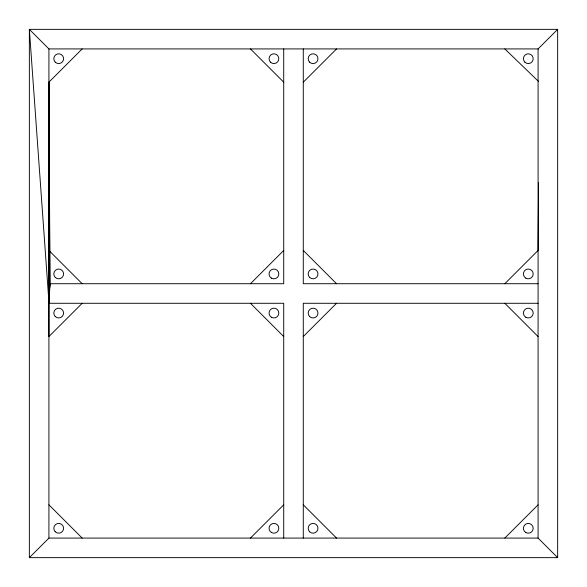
<?xml version="1.0" encoding="UTF-8"?>
<svg xmlns="http://www.w3.org/2000/svg" width="587" height="587" viewBox="0 0 587 587"><rect width="100%" height="100%" fill="white"/><g stroke="black" fill="none" stroke-linecap="round" stroke-linejoin="round"><path stroke-width="0.88" d="M82.18 303.281L48.919 336.549L48.919 82.18L82.18 48.919M29.35 557.65L29.35 29.35L557.65 29.35L557.65 557.65L29.35 557.65L48.919 538.081L48.919 250.451M538.572 182.777L538.081 250.451L504.82 283.719M538.389 48.919L48.919 48.919L29.35 29.35L48.743 299.385L49.851 284.468L48.919 82.18L49.99 284.57L48.919 303.281L283.719 303.281L283.719 538.081M48.743 299.385L49.983 283.719M303.281 82.18L336.549 48.919M250.451 283.719L283.719 250.451M557.65 29.35L538.081 48.919L538.081 538.081L557.65 557.65M303.281 336.549L336.549 303.281M250.451 538.081L283.719 504.82M504.82 538.081L538.081 504.82M538.081 283.719L303.281 283.719L303.281 48.919M538.081 303.281L303.281 303.281L303.281 538.081M48.919 538.081L538.081 538.081M504.82 48.919L538.646 81.549M250.451 48.919L283.719 82.18M504.82 303.281L538.081 336.549M303.281 250.451L336.549 283.719M250.451 303.281L283.719 336.549M49.557 251.097L82.18 283.719M303.281 504.82L336.549 538.081M48.919 504.82L82.18 538.081M283.719 48.919L283.719 283.719L48.919 283.719L48.919 48.919M270.475 62.156A4.894 4.894 0 0 0 278.656 59.969A4.894 4.894 0 0 0 272.669 53.975A4.894 4.894 0 0 0 270.475 62.156M309.606 316.525A4.894 4.894 0 0 0 317.794 314.331A4.894 4.894 0 0 0 311.8 308.344A4.894 4.894 0 0 0 309.606 316.525M55.244 316.525A4.894 4.894 0 0 0 63.425 314.331A4.894 4.894 0 0 0 57.431 308.344A4.894 4.894 0 0 0 55.244 316.525M309.606 277.394A4.894 4.894 0 0 0 317.794 275.2A4.894 4.894 0 0 0 311.8 269.206A4.894 4.894 0 0 0 309.606 277.394M55.244 277.394A4.894 4.894 0 0 0 63.425 275.2A4.894 4.894 0 0 0 57.431 269.206A4.894 4.894 0 0 0 55.244 277.394M309.606 531.756A4.894 4.894 0 0 0 317.794 529.569A4.894 4.894 0 0 0 311.8 523.575A4.894 4.894 0 0 0 309.606 531.756M271.488 532.534A4.894 4.894 0 0 0 278.825 528.3A4.894 4.894 0 0 0 271.488 524.066A4.894 4.894 0 0 0 271.488 532.534M524.844 62.156A4.894 4.894 0 0 0 533.025 59.969A4.894 4.894 0 0 0 527.031 53.975A4.894 4.894 0 0 0 524.844 62.156M525.857 278.172A4.894 4.894 0 0 0 533.194 273.931A4.894 4.894 0 0 0 525.857 269.697A4.894 4.894 0 0 0 525.857 278.172M525.857 317.303A4.894 4.894 0 0 0 533.194 313.069A4.894 4.894 0 0 0 525.857 308.828A4.894 4.894 0 0 0 525.857 317.303M309.606 62.156A4.894 4.894 0 0 0 317.794 59.969A4.894 4.894 0 0 0 311.8 53.975A4.894 4.894 0 0 0 309.606 62.156M271.488 278.172A4.894 4.894 0 0 0 278.825 273.931A4.894 4.894 0 0 0 271.488 269.697A4.894 4.894 0 0 0 271.488 278.172M271.488 317.303A4.894 4.894 0 0 0 278.825 313.069A4.894 4.894 0 0 0 271.488 308.828A4.894 4.894 0 0 0 271.488 317.303M55.244 62.156A4.894 4.894 0 0 0 63.425 59.969A4.894 4.894 0 0 0 57.431 53.975A4.894 4.894 0 0 0 55.244 62.156M525.857 532.534A4.894 4.894 0 0 0 533.194 528.3A4.894 4.894 0 0 0 525.857 524.066A4.894 4.894 0 0 0 525.857 532.534M55.244 531.756A4.894 4.894 0 0 0 63.425 529.569A4.894 4.894 0 0 0 57.431 523.575A4.894 4.894 0 0 0 55.244 531.756"/></g></svg>
